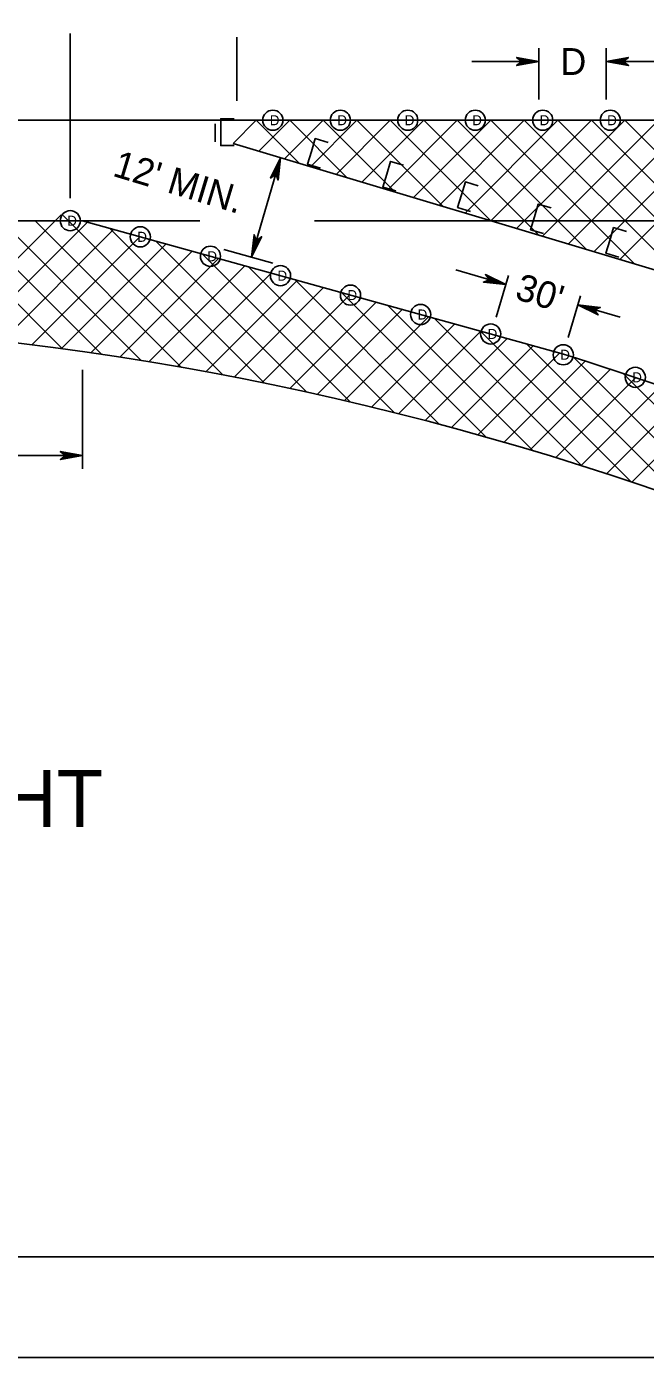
# Model space of a CAD drawing. Extents: x 499945 to 500993, y 499985 to 500645.
# Drawn here: x 500323.4 to 500415.6, y 499985 to 500183.4 of the extents above; entities that cross this region are included whole.
import ezdxf

# ---------------------------------------------------------------- set-up
doc = ezdxf.new("R2010")
doc.units = 0
for name, color, linetype in [('1', 7, 'Continuous'), ('24', 7, 'Continuous'), ('39', 7, 'Continuous'), ('41', 7, 'Continuous'), ('5', 7, 'Continuous'), ('56', 7, 'Continuous'), ('60', 7, 'Continuous')]:
    doc.layers.add(name, color=color, linetype=linetype)

msp = doc.modelspace()

# ---------------------------------------------------------------- linework, layer by layer
at = {"layer": '1'}
for p, q in [((500329.9, 500157.77), (500329.9, 500182.32)), ((500354.71, 500172.29), (500354.71, 500181.78)), ((500399.78, 500172.49), (500399.78, 500180.15)), ((500409.78, 500172.49), (500409.78, 500180.15)), ((500399.78, 500178.15), (500389.79, 500178.15)), ((500409.78, 500178.15), (500419.77, 500178.15)), ((500075.9, 500169.4), (500661.95, 500169.4)), ((500342.61, 500169.4), (500661.95, 500169.4)), ((500354.16, 500165.93), (500357.62, 500169.4)), ((500364.06, 500162.96), (500357.62, 500169.4)), ((500358, 500164.78), (500362.62, 500169.4)), ((500361.85, 500163.63), (500367.62, 500169.4)), ((500371.19, 500160.82), (500362.62, 500169.4)), ((500365.69, 500162.47), (500372.61, 500169.4)), ((500378.33, 500158.68), (500367.62, 500169.4)), ((500369.53, 500161.32), (500377.61, 500169.4)), ((500385.47, 500156.54), (500372.61, 500169.4)), ((500373.38, 500160.17), (500382.61, 500169.4)), ((500377.22, 500159.01), (500387.6, 500169.4)), ((500392.61, 500154.4), (500377.61, 500169.4)), ((500381.06, 500157.86), (500392.6, 500169.4)), ((500399.74, 500152.26), (500382.61, 500169.4)), ((500384.91, 500156.71), (500397.59, 500169.4)), ((500406.88, 500150.12), (500387.6, 500169.4)), ((500388.75, 500155.55), (500402.59, 500169.4)), ((500392.59, 500154.4), (500407.59, 500169.4)), ((500414.02, 500147.97), (500392.6, 500169.4)), ((500396.44, 500153.25), (500412.58, 500169.4)), ((500421.16, 500145.83), (500397.59, 500169.4)), ((500400.28, 500152.1), (500417.58, 500169.4)), ((500428.29, 500143.69), (500402.59, 500169.4)), ((500404.12, 500150.94), (500422.58, 500169.4)), ((500435.43, 500141.55), (500407.59, 500169.4)), ((500407.97, 500149.79), (500427.57, 500169.4)), ((500411.81, 500148.64), (500432.57, 500169.4)), ((500442.56, 500139.42), (500412.58, 500169.4)), ((500354.16, 500165.93), (500442.54, 500139.42)), ((500075.9, 500154.41), (500349.21, 500154.41)), ((500328.73, 500135.34), (500309.66, 500154.41)), ((500310.69, 500137.45), (500328.53, 500155.29)), ((500334.56, 500134.51), (500314.66, 500154.41)), ((500315.23, 500136.99), (500332.45, 500154.21)), ((500340.48, 500133.58), (500319.65, 500154.41)), ((500346.5, 500132.56), (500324.65, 500154.41)), ((500352.62, 500131.44), (500328.85, 500155.21)), ((500331.73, 500154.41), (500403.42, 500134.53)), ((500366.29, 500154.41), (500661.95, 500154.41)), ((500319.72, 500136.48), (500336.36, 500153.12)), ((500324.17, 500135.94), (500340.27, 500152.04)), ((500358.84, 500130.21), (500335.76, 500153.29)), ((500328.59, 500135.36), (500344.18, 500150.96)), ((500365.18, 500128.86), (500342.67, 500151.38)), ((500348.09, 500149.87), (500332.96, 500134.74)), ((500337.3, 500134.09), (500352.01, 500148.79)), ((500371.64, 500127.4), (500349.58, 500149.46)), ((500341.61, 500133.39), (500355.92, 500147.7)), ((500345.88, 500132.67), (500359.83, 500146.62)), ((500378.23, 500125.8), (500356.49, 500147.54)), ((500350.11, 500131.91), (500363.74, 500145.53)), ((500354.31, 500131.11), (500367.65, 500144.45)), ((500384.96, 500124.07), (500363.41, 500145.63)), ((500358.48, 500130.28), (500371.56, 500143.37)), ((500362.61, 500129.42), (500375.48, 500142.28)), ((500391.84, 500122.19), (500370.32, 500143.71)), ((500366.72, 500128.52), (500379.39, 500141.2)), ((500370.79, 500127.6), (500383.3, 500140.11)), ((500398.89, 500120.14), (500377.23, 500141.79)), ((500374.83, 500126.64), (500387.21, 500139.03)), ((500406.11, 500117.91), (500384.14, 500139.88)), ((500378.83, 500125.65), (500391.12, 500137.94)), ((500382.81, 500124.64), (500395.04, 500136.86)), ((500413.52, 500115.49), (500391.06, 500137.96)), ((500386.76, 500123.59), (500398.92, 500135.75)), ((500390.68, 500122.51), (500402.79, 500134.62)), ((500421.16, 500112.86), (500397.99, 500136.02)), ((500331.73, 500132.2), (500331.73, 500117.43)), ((500394.57, 500121.41), (500406.62, 500133.46)), ((500398.44, 500120.27), (500410.43, 500132.27)), ((500429.03, 500109.98), (500405.08, 500133.93)), ((500402.27, 500119.11), (500414.21, 500131.05)), ((500437.17, 500106.84), (500412.35, 500131.66)), ((500406.08, 500117.92), (500417.97, 500129.81)), ((500409.86, 500116.71), (500421.7, 500128.55)), ((500413.61, 500115.47), (500425.4, 500127.26)), ((500210.65, 500119.43), (500331.73, 500119.43)), ((500000, 500000), (500990, 500000)), ((500993, 499985), (499944.83, 499985))]:
    msp.add_line(p, q, dxfattribs=at)
msp.add_arc((500265.78, 499675.33), 464.3, 50.7214, 88.2768, dxfattribs=at)
at = {"layer": '24'}
for points in [[(500399.78, 500178.15), (500396.43, 500178.74), (500397.23, 500178.15), (500396.45, 500177.56), (500399.78, 500178.15), (500399.56, 500178.14), (500396.53, 500178.7), (500397.3, 500178.14), (500396.59, 500177.61), (500399.44, 500178.13), (500399.33, 500178.15), (500396.73, 500178.61), (500397.31, 500178.14), (500396.71, 500177.69), (500399.28, 500178.15), (500399.17, 500178.13), (500396.89, 500178.54), (500397.34, 500178.15), (500396.89, 500177.74), (500398.84, 500178.13), (500398.65, 500178.13), (500397.06, 500178.46), (500397.37, 500178.16), (500397.04, 500177.82), (500398.62, 500178.15), (500398.44, 500178.16), (500397.25, 500178.36), (500397.48, 500178.13), (500397.23, 500177.9), (500398.28, 500178.15), (500398.11, 500178.16), (500397.39, 500178.3), (500397.51, 500178.14), (500397.31, 500177.96), (500398.02, 500178.15), (500397.55, 500178.26), (500397.62, 500178.13), (500397.41, 500178), (500397.9, 500178.13), (500397.6, 500178.21), (500397.72, 500178.11), (500397.58, 500178.05), (500397.72, 500178.14), (500397.65, 500178.16)], [(500409.78, 500178.15), (500413.13, 500177.56), (500412.32, 500178.15), (500413.11, 500178.73), (500409.78, 500178.15), (500410, 500178.15), (500413.03, 500177.6), (500412.26, 500178.15), (500412.97, 500178.68), (500410.12, 500178.16), (500410.23, 500178.15), (500412.83, 500177.69), (500412.25, 500178.15), (500412.84, 500178.61), (500410.28, 500178.15), (500410.39, 500178.16), (500412.66, 500177.75), (500412.22, 500178.15), (500412.67, 500178.56), (500410.72, 500178.16), (500410.9, 500178.16), (500412.49, 500177.84), (500412.19, 500178.14), (500412.52, 500178.47), (500410.94, 500178.15), (500411.12, 500178.14), (500412.31, 500177.93), (500412.08, 500178.16), (500412.33, 500178.39), (500411.28, 500178.15), (500411.45, 500178.13), (500412.17, 500177.99), (500412.05, 500178.15), (500412.25, 500178.33), (500411.54, 500178.15), (500412.01, 500178.04), (500411.94, 500178.16), (500412.14, 500178.29), (500411.66, 500178.16), (500411.96, 500178.09), (500411.83, 500178.19), (500411.98, 500178.25), (500411.83, 500178.15), (500411.91, 500178.14)], [(500361.26, 500163.8), (500359.76, 500160.78), (500360.54, 500161.38), (500360.88, 500160.47), (500361.26, 500163.8), (500361.2, 500163.59), (500359.83, 500160.85), (500360.57, 500161.43), (500360.88, 500160.61), (500361.18, 500163.47), (500361.13, 500163.37), (500359.97, 500161.02), (500360.57, 500161.45), (500360.84, 500160.75), (500361.12, 500163.32), (500361.1, 500163.21), (500360.08, 500161.16), (500360.57, 500161.47), (500360.84, 500160.93), (500361.01, 500162.9), (500360.96, 500162.72), (500360.2, 500161.3), (500360.58, 500161.51), (500360.8, 500161.1), (500360.93, 500162.7), (500360.87, 500162.53), (500360.34, 500161.45), (500360.63, 500161.6), (500360.78, 500161.3), (500360.84, 500162.37), (500360.77, 500162.21), (500360.44, 500161.57), (500360.63, 500161.63), (500360.74, 500161.4), (500360.76, 500162.12), (500360.53, 500161.71), (500360.67, 500161.74), (500360.73, 500161.51), (500360.75, 500162.01), (500360.59, 500161.74), (500360.72, 500161.83), (500360.74, 500161.67), (500360.69, 500161.84), (500360.65, 500161.77)], [(500356.91, 500149), (500358.41, 500152.03), (500357.62, 500151.43), (500357.29, 500152.34), (500356.91, 500149), (500356.97, 500149.22), (500358.34, 500151.95), (500357.6, 500151.37), (500357.29, 500152.2), (500356.99, 500149.33), (500357.04, 500149.44), (500358.2, 500151.78), (500357.59, 500151.36), (500357.33, 500152.06), (500357.05, 500149.48), (500357.07, 500149.6), (500358.09, 500151.64), (500357.59, 500151.33), (500357.33, 500151.88), (500357.16, 500149.9), (500357.21, 500150.08), (500357.96, 500151.51), (500357.59, 500151.3), (500357.37, 500151.71), (500357.24, 500150.11), (500357.3, 500150.28), (500357.82, 500151.36), (500357.54, 500151.21), (500357.39, 500151.51), (500357.33, 500150.44), (500357.39, 500150.59), (500357.73, 500151.24), (500357.54, 500151.17), (500357.42, 500151.41), (500357.4, 500150.68), (500357.64, 500151.1), (500357.5, 500151.07), (500357.43, 500151.3), (500357.42, 500150.8), (500357.58, 500151.07), (500357.45, 500150.98), (500357.43, 500151.13), (500357.48, 500150.97), (500357.52, 500151.04)], [(500394.83, 500144.89), (500391.8, 500146.39), (500392.4, 500145.61), (500391.49, 500145.27), (500394.83, 500144.89), (500394.61, 500144.95), (500391.88, 500146.32), (500392.46, 500145.58), (500391.63, 500145.27), (500394.5, 500144.97), (500394.39, 500145.02), (500392.05, 500146.19), (500392.47, 500145.58), (500391.78, 500145.31), (500394.35, 500145.04), (500394.24, 500145.05), (500392.19, 500146.07), (500392.5, 500145.58), (500391.95, 500145.31), (500393.93, 500145.14), (500393.75, 500145.19), (500392.32, 500145.95), (500392.53, 500145.58), (500392.12, 500145.35), (500393.72, 500145.22), (500393.55, 500145.28), (500392.47, 500145.81), (500392.62, 500145.52), (500392.32, 500145.37), (500393.39, 500145.31), (500393.24, 500145.38), (500392.59, 500145.71), (500392.66, 500145.52), (500392.42, 500145.41), (500393.15, 500145.39), (500392.73, 500145.62), (500392.76, 500145.48), (500392.53, 500145.42), (500393.03, 500145.4), (500392.76, 500145.56), (500392.85, 500145.43), (500392.7, 500145.41), (500392.86, 500145.46), (500392.79, 500145.5)], [(500405.57, 500141.87), (500408.59, 500140.38), (500408, 500141.16), (500408.91, 500141.5), (500405.57, 500141.87), (500405.78, 500141.82), (500408.52, 500140.44), (500407.94, 500141.19), (500408.76, 500141.49), (500405.9, 500141.79), (500406, 500141.75), (500408.35, 500140.58), (500407.92, 500141.19), (500408.62, 500141.46), (500406.05, 500141.73), (500406.16, 500141.72), (500408.21, 500140.69), (500407.9, 500141.19), (500408.44, 500141.45), (500406.47, 500141.63), (500406.65, 500141.57), (500408.07, 500140.82), (500407.86, 500141.19), (500408.27, 500141.42), (500406.68, 500141.55), (500406.84, 500141.49), (500407.93, 500140.96), (500407.77, 500141.25), (500408.07, 500141.39), (500407, 500141.45), (500407.16, 500141.39), (500407.8, 500141.06), (500407.74, 500141.25), (500407.97, 500141.36), (500407.25, 500141.38), (500407.66, 500141.15), (500407.63, 500141.29), (500407.87, 500141.35), (500407.36, 500141.37), (500407.64, 500141.21), (500407.54, 500141.34), (500407.7, 500141.35), (500407.53, 500141.31), (500407.6, 500141.27)], [(500331.73, 500119.43), (500328.41, 500120.02), (500329.2, 500119.43), (500328.43, 500118.85), (500331.73, 500119.43), (500331.51, 500119.43), (500328.5, 500119.98), (500329.27, 500119.43), (500328.56, 500118.9), (500331.39, 500119.42), (500331.28, 500119.43), (500328.7, 500119.89), (500329.28, 500119.43), (500328.69, 500118.98), (500331.23, 500119.43), (500331.12, 500119.42), (500328.87, 500119.82), (500329.31, 500119.43), (500328.86, 500119.03), (500330.8, 500119.42), (500330.61, 500119.42), (500329.04, 500119.74), (500329.34, 500119.44), (500329.01, 500119.11), (500330.58, 500119.43), (500330.4, 500119.44), (500329.22, 500119.65), (500329.44, 500119.42), (500329.2, 500119.19), (500330.24, 500119.43), (500330.07, 500119.45), (500329.36, 500119.59), (500329.48, 500119.43), (500329.28, 500119.25), (500329.99, 500119.43), (500329.52, 500119.54), (500329.59, 500119.42), (500329.38, 500119.29), (500329.87, 500119.42), (500329.56, 500119.49), (500329.69, 500119.39), (500329.54, 500119.33), (500329.69, 500119.43), (500329.61, 500119.44)]]:
    msp.add_lwpolyline(points, dxfattribs=at)
at = {"layer": '39'}
msp.add_line((500352.81, 500150.14), (500360.11, 500148.11), dxfattribs=at)
at = {"layer": '41'}
msp.add_lwpolyline([(499944.83, 500645), (500993, 500645), (500993, 499985), (499944.83, 499985)], close=True, dxfattribs=at)
at = {"layer": '5'}
for p, q in [((500356.92, 500148.99), (500361.26, 500163.8)), ((500394.83, 500144.89), (500387.37, 500147.08)), ((500393.4, 500140.04), (500395.23, 500146.27)), ((500404.15, 500137.02), (500405.97, 500143.24)), ((500411.87, 500140.03), (500405.57, 500141.87))]:
    msp.add_line(p, q, dxfattribs=at)
msp.add_arc((500235.44, 499600.78), 559.57, 59.0464, 72.5305, dxfattribs=at)
at = {"layer": '56'}
msp.add_line((500351.52, 500168.84), (500351.52, 500166.19), dxfattribs=at)
for points in [[(500354.32, 500169.63), (500352.32, 500169.63), (500352.32, 500167.63), (500352.32, 500165.63), (500354.32, 500165.63)], [(500368.34, 500166.08), (500366.43, 500166.66), (500365.86, 500164.74), (500365.28, 500162.83), (500367.19, 500162.25)], [(500379.58, 500162.68), (500377.66, 500163.25), (500377.09, 500161.34), (500376.51, 500159.42), (500378.43, 500158.85)], [(500390.72, 500159.64), (500388.8, 500160.21), (500388.23, 500158.3), (500387.65, 500156.39), (500389.57, 500155.81)], [(500401.58, 500156.33), (500399.66, 500156.9), (500399.09, 500154.99), (500398.52, 500153.07), (500400.43, 500152.5)], [(500412.81, 500152.83), (500410.9, 500153.4), (500410.32, 500151.49), (500409.75, 500149.57), (500411.66, 500149)]]:
    msp.add_lwpolyline(points, dxfattribs=at)
for centre in [(500360.1, 500169.4), (500370.16, 500169.4), (500380.22, 500169.4), (500390.28, 500169.4), (500400.34, 500169.4), (500410.41, 500169.4), (500329.9, 500154.42), (500340.34, 500152.02), (500350.79, 500149.12), (500361.24, 500146.23), (500371.68, 500143.33), (500382.13, 500140.44), (500392.58, 500137.54), (500403.4, 500134.44), (500414.14, 500131.08)]:
    msp.add_circle(centre, 1.5, dxfattribs=at)
at = {"layer": '60'}
for centre in [(500360.1, 500169.4), (500370.16, 500169.4), (500380.22, 500169.4), (500390.28, 500169.4), (500400.34, 500169.4), (500410.41, 500169.4), (500329.9, 500154.42), (500340.34, 500152.02), (500350.79, 500149.12), (500361.24, 500146.23), (500371.68, 500143.33), (500382.13, 500140.44), (500392.58, 500137.54), (500403.4, 500134.44), (500414.14, 500131.08)]:
    msp.add_circle(centre, 1.5, dxfattribs=at)

# ---------------------------------------------------------------- texts
at = {"layer": '1'}
msp.add_text('D', height=4, dxfattribs=at).set_placement((500402.97, 500176.15))
msp.add_text("12' MIN.", height=4, rotation=343.1792, dxfattribs=at).set_placement((500336.05, 500161.14))
at = {"layer": '5'}
msp.add_text("30'", height=4, rotation=342.6207, dxfattribs=at).set_placement((500396.01, 500142.83))
msp.add_text('DIVIDED, EXIT RAMP CONSTRUCTION, RIGHT', height=8.5, dxfattribs=at).set_placement((500084.72, 500064.05))
at = {"layer": '56'}
for p in [(500359.64, 500168.65), (500369.7, 500168.65), (500379.76, 500168.65), (500389.82, 500168.65), (500399.88, 500168.65), (500409.94, 500168.65), (500329.44, 500153.67), (500339.88, 500151.27), (500350.33, 500148.37), (500360.78, 500145.48), (500371.22, 500142.58), (500381.67, 500139.69), (500392.12, 500136.79), (500402.94, 500133.69), (500413.67, 500130.33)]:
    msp.add_text('D', height=1.5, dxfattribs=at).set_placement(p)

doc.saveas('drawing.dxf')
